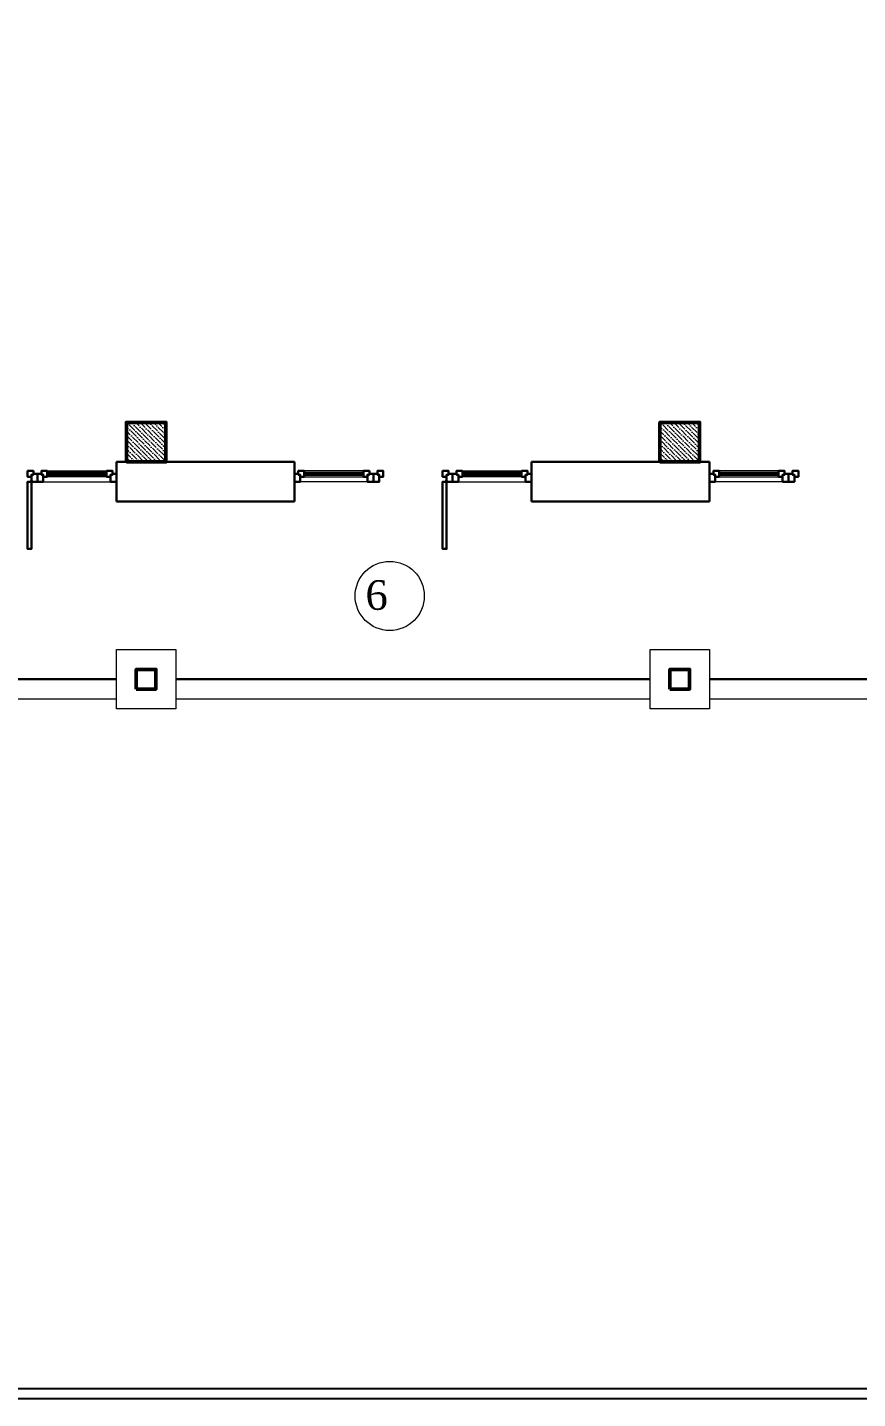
# Model space of a CAD drawing. Header units: millimetres. Extents: x -205382 to -191935, y -245869 to -242620.
# Drawn here: x -198616 to -197776, y -245739 to -244351 of the extents above; entities that cross this region are included whole.
import ezdxf

# ---------------------------------------------------------------- set-up
doc = ezdxf.new("R2010")
doc.units = ezdxf.units.MM
doc.header["$LTSCALE"] = 40
doc.linetypes.add('ACAD_ISO07W100', pattern=[3, 0, -3])
for name, color, linetype, lineweight in [('divar', 7, 'Continuous', 30), ('DIVAR 09', 7, 'Continuous', 9), ('DIVAR 30', 7, 'Continuous', 30), ('KALONA', 7, 'Continuous', 50), ('OKNA', 5, 'Continuous', 30), ('PENCERE', 5, 'Continuous', 30)]:
    doc.layers.add(name, color=color, linetype=linetype, lineweight=lineweight)

msp = doc.modelspace()

# ---------------------------------------------------------------- hatches: boundary and pattern name
at = {"layer": 'KALONA', "lineweight": 5, "ltscale": 100}
h = msp.add_hatch(dxfattribs=at)
h.set_pattern_fill('ANSI36', color=129, angle=90, style=0)
h.set_pattern_definition([(135, (-198515.6862, -244791.0427), (-6.17393, 1.6838), [7.9375, -1.5875, 0, -1.5875])])
h.paths.add_polyline_path([(-198515.7, -244791), (-198515.7, -244751), (-198475.7, -244751), (-198475.7, -244791)])
h = msp.add_hatch(dxfattribs=at)
h.set_pattern_fill('ANSI36', color=129, angle=90, style=0)
h.set_pattern_definition([(135, (-197975.6862, -244791.0427), (-6.17393, 1.6838), [7.9375, -1.5875, 0, -1.5875])])
h.paths.add_polyline_path([(-197975.7, -244791), (-197975.7, -244751), (-197935.7, -244751), (-197935.7, -244791)])

# ---------------------------------------------------------------- linework, layer by layer
for points in [[(-200703.6, -245739.3), (-196588.6, -245739.3), (-196588.6, -242799.3), (-200703.6, -242799.3)], [(-200693.6, -245729.3), (-196598.6, -245729.3), (-196598.6, -242809.3), (-200693.6, -242809.3)]]:
    msp.add_lwpolyline(points, close=True)
at = {"layer": 'divar', "lineweight": 0}
msp.add_circle((-198249.2, -244926.7), 35, dxfattribs=at)
at = {"layer": 'DIVAR 09', "ltscale": 5}
for p, q in [((-199005.7, -245031), (-198525.7, -245031)), ((-198465.7, -245031), (-197985.7, -245031)), ((-197925.7, -245031), (-197425.7, -245031))]:
    msp.add_line(p, q, dxfattribs=at)
for points in [[(-198525.7, -245041), (-198525.7, -244981), (-198465.7, -244981), (-198465.7, -245041)], [(-197985.7, -245041), (-197985.7, -244981), (-197925.7, -244981), (-197925.7, -245041)]]:
    msp.add_lwpolyline(points, close=True, dxfattribs=at)
at = {"layer": 'DIVAR 30', "ltscale": 5}
for p, q in [((-198525.7, -244791), (-198525.7, -244831)), ((-198515.7, -244791), (-198525.7, -244791)), ((-198345.7, -244791), (-198475.7, -244791)), ((-198345.7, -244791), (-198345.7, -244831)), ((-197975.7, -244791), (-198105.7, -244791)), ((-198105.7, -244791), (-198105.7, -244831)), ((-197925.7, -244791), (-197935.7, -244791)), ((-197925.7, -244791), (-197925.7, -244831)), ((-198345.7, -244831), (-198525.7, -244831)), ((-197925.7, -244831), (-198105.7, -244831)), ((-198525.7, -245011), (-199005.7, -245011)), ((-197985.7, -245011), (-198465.7, -245011)), ((-197425.7, -245011), (-197925.7, -245011))]:
    msp.add_line(p, q, dxfattribs=at)
at = {"layer": 'KALONA', "ltscale": 5}
for points in [[(-198515.7, -244791), (-198515.7, -244751), (-198475.7, -244751), (-198475.7, -244791)], [(-197975.7, -244791), (-197975.7, -244751), (-197935.7, -244751), (-197935.7, -244791)], [(-198505.7, -245021), (-198505.7, -245001), (-198485.7, -245001), (-198485.7, -245021)], [(-197965.7, -245021), (-197965.7, -245001), (-197945.7, -245001), (-197945.7, -245021)]]:
    msp.add_lwpolyline(points, close=True, dxfattribs=at)
at = {"layer": 'OKNA', "lineweight": 9}
for p, q in [((-198599.7, -244811), (-198531.7, -244811)), ((-198595.7, -244800), (-198535.7, -244800)), ((-198535.7, -244806), (-198595.7, -244806)), ((-198271.7, -244811), (-198339.7, -244811)), ((-198275.7, -244800), (-198335.7, -244800)), ((-198335.7, -244806), (-198275.7, -244806)), ((-198179.7, -244811), (-198111.7, -244811)), ((-198175.7, -244800), (-198115.7, -244800)), ((-198115.7, -244806), (-198175.7, -244806)), ((-197851.7, -244811), (-197919.7, -244811)), ((-197855.7, -244800), (-197915.7, -244800)), ((-197915.7, -244806), (-197855.7, -244806))]:
    msp.add_line(p, q, dxfattribs=at)
at = {"layer": 'OKNA'}
for p, q in [((-198595.7, -244802), (-198535.7, -244802)), ((-198535.7, -244804), (-198595.7, -244804)), ((-198275.7, -244802), (-198335.7, -244802)), ((-198335.7, -244804), (-198275.7, -244804)), ((-198175.7, -244802), (-198115.7, -244802)), ((-198115.7, -244804), (-198175.7, -244804)), ((-197855.7, -244802), (-197915.7, -244802)), ((-197915.7, -244804), (-197855.7, -244804))]:
    msp.add_line(p, q, dxfattribs=at)
at = {"layer": 'PENCERE'}
for points in [[(-198611.7, -244806), (-198611.7, -244804), (-198609.7, -244804), (-198609.7, -244800), (-198615.7, -244800), (-198615.7, -244806), (-198611.7, -244806), (-198611.7, -244811), (-198605.7, -244811), (-198605.7, -244803), (-198609.7, -244803)], [(-198611.7, -244811), (-198611.7, -244879), (-198615.7, -244879), (-198615.7, -244811), (-198611.7, -244811)], [(-198599.7, -244806), (-198599.7, -244804), (-198601.7, -244804), (-198601.7, -244800), (-198595.7, -244800), (-198595.7, -244806), (-198599.7, -244806), (-198599.7, -244811), (-198605.7, -244811), (-198605.7, -244803), (-198601.7, -244803)], [(-198531.7, -244806), (-198531.7, -244804), (-198529.7, -244804), (-198529.7, -244800), (-198535.7, -244800), (-198535.7, -244806), (-198531.7, -244806), (-198531.7, -244811), (-198525.7, -244811), (-198525.7, -244803), (-198529.7, -244803)], [(-198339.7, -244806), (-198339.7, -244804), (-198341.7, -244804), (-198341.7, -244800), (-198335.7, -244800), (-198335.7, -244806), (-198339.7, -244806), (-198339.7, -244811), (-198345.7, -244811), (-198345.7, -244803), (-198341.7, -244803)], [(-198271.7, -244806), (-198271.7, -244804), (-198269.7, -244804), (-198269.7, -244800), (-198275.7, -244800), (-198275.7, -244806), (-198271.7, -244806), (-198271.7, -244811), (-198265.7, -244811), (-198265.7, -244803), (-198269.7, -244803)], [(-198259.7, -244806), (-198259.7, -244804), (-198261.7, -244804), (-198261.7, -244800), (-198255.7, -244800), (-198255.7, -244806), (-198259.7, -244806), (-198259.7, -244811), (-198265.7, -244811), (-198265.7, -244803), (-198261.7, -244803)], [(-198191.7, -244806), (-198191.7, -244804), (-198189.7, -244804), (-198189.7, -244800), (-198195.7, -244800), (-198195.7, -244806), (-198191.7, -244806), (-198191.7, -244811), (-198185.7, -244811), (-198185.7, -244803), (-198189.7, -244803)], [(-198191.7, -244811), (-198191.7, -244879), (-198195.7, -244879), (-198195.7, -244811), (-198191.7, -244811)], [(-198179.7, -244806), (-198179.7, -244804), (-198181.7, -244804), (-198181.7, -244800), (-198175.7, -244800), (-198175.7, -244806), (-198179.7, -244806), (-198179.7, -244811), (-198185.7, -244811), (-198185.7, -244803), (-198181.7, -244803)], [(-198111.7, -244806), (-198111.7, -244804), (-198109.7, -244804), (-198109.7, -244800), (-198115.7, -244800), (-198115.7, -244806), (-198111.7, -244806), (-198111.7, -244811), (-198105.7, -244811), (-198105.7, -244803), (-198109.7, -244803)], [(-197919.7, -244806), (-197919.7, -244804), (-197921.7, -244804), (-197921.7, -244800), (-197915.7, -244800), (-197915.7, -244806), (-197919.7, -244806), (-197919.7, -244811), (-197925.7, -244811), (-197925.7, -244803), (-197921.7, -244803)], [(-197851.7, -244806), (-197851.7, -244804), (-197849.7, -244804), (-197849.7, -244800), (-197855.7, -244800), (-197855.7, -244806), (-197851.7, -244806), (-197851.7, -244811), (-197845.7, -244811), (-197845.7, -244803), (-197849.7, -244803)], [(-197839.7, -244806), (-197839.7, -244804), (-197841.7, -244804), (-197841.7, -244800), (-197835.7, -244800), (-197835.7, -244806), (-197839.7, -244806), (-197839.7, -244811), (-197845.7, -244811), (-197845.7, -244803), (-197841.7, -244803)]]:
    msp.add_lwpolyline(points, dxfattribs=at)
for centre in [(-198611.7, -244811), (-198191.7, -244811)]:
    msp.add_circle(centre, 1, dxfattribs=at)
at = {"layer": 'PENCERE', "linetype": 'ACAD_ISO07W100', "lineweight": 5}
for centre in [(-198191.7, -244811), (-197771.7, -244811)]:
    msp.add_arc(centre, 68, 180, 266.4719, dxfattribs=at)

# ---------------------------------------------------------------- texts
at = {"lineweight": 0, "insert": (-198251.1, -244910.7), "char_height": 30, "width": 1.814, "attachment_point": 3}
msp.add_mtext('{\\fTimes New Roman|b0|i0|c162|p18;6}', dxfattribs=at)

doc.saveas('drawing.dxf')
